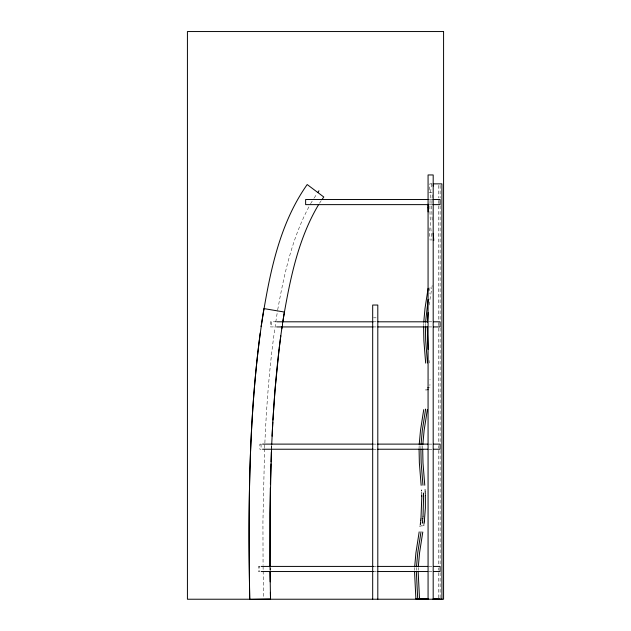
<?xml version="1.0" encoding="UTF-8"?>
<svg xmlns="http://www.w3.org/2000/svg" width="631" height="631" viewBox="0 0 631 631"><rect width="100%" height="100%" fill="white"/><g stroke="black" fill="none" stroke-linecap="round" stroke-linejoin="round"><path stroke-width="0.47" stroke-dasharray="3.15 2.37" d="M430.019 379.909L430.019 379.444M414.551 570.25L414.63 567.939M419.079 447.994L419.158 445.691M416.365 570.25L416.436 567.939M420.893 447.994L420.972 445.691M418.179 570.25L418.25 567.939M422.707 447.994L422.778 445.691M423.614 325.738L423.693 323.435M425.42 325.738L425.499 323.435M429.956 384.176L429.94 384.634M271.622 447.9L271.693 445.943M429.916 385.446L429.9 385.904M271.535 448.27L271.653 445.407M264.586 448.759L262.93 521.671L263.072 565.321M264.634 447.789L264.823 443.893M264.87 442.915C266.803 398.697 270.391 354.488 277.553 310.791M429.837 387.284L429.814 387.75M432.235 194.861L431.707 207.757L432.235 221.781M429.08 190.041L429.853 183.858L433.481 183.858M431.667 183.858C428.686 202.622 430.066 221.702 431.975 240.498M429.08 305.081L431.896 287.381M282.175 326.085L282.57 323.458L282.27 325.438M282.278 326.211L282.704 323.38M432.18 285.551L432.109 286.009M432.069 286.237L431.998 286.695M430.066 287.491L429.088 293.549M277.695 309.845C284.25 273.72 292.232 237.011 310.136 204.586M310.57 203.758L313.591 198.868M319.475 203.277L321.629 200.051M314.128 198.063L316.817 194.017M428.922 192.763L432.338 192.763M429.214 199.499L432.259 199.499M429.214 204.625L432.259 204.625M373.536 317.811L376.1 317.811M276.481 321.802L270.423 321.802L270.423 326.929L276.481 326.929M374.073 321.802L376.194 321.802M428.63 321.802L432.456 321.802M374.073 326.929L376.194 326.929M428.63 326.929L432.456 326.929M261.139 444.114L259.877 444.114L259.877 449.233L261.139 449.233M374.065 444.114L376.171 444.114M428.851 444.114L432.606 444.114M374.065 449.233L376.171 449.233M428.851 449.233L432.606 449.233M373.418 566.417L376.36 566.417M428.764 566.417L432.543 566.417M373.418 571.536L376.36 571.536M428.764 571.536L432.543 571.536M429.08 227.823L430.145 240.261M429.08 360.427L429.285 362.983M263.088 566.283L263.143 570.164M263.159 571.134L263.561 598.259M270.013 568.003L270.029 569.903M270.013 568.215L270.029 570.172M270.289 567.655L270.313 570.59M440.115 185.356L440.115 197.953M440.115 205.816L440.115 320.232M440.115 328.088L440.115 443.317M440.115 450.368L440.115 565.479M440.115 572.648L440.115 597.841M438.3 185.356L438.3 197.953M438.3 200.382L438.3 203.505M438.3 205.816L438.3 320.232M438.3 322.544L438.3 325.777M438.3 328.088L438.3 443.317M438.3 445.628L438.3 448.057M438.3 450.368L438.3 565.479M438.3 567.908L438.3 570.219M438.3 572.648L438.3 597.841M271.551 321.802L271.551 326.929M261.076 444.114L261.076 449.233M259.712 566.417L258.434 566.417L258.434 571.536L259.712 571.536L259.649 566.417"/><path stroke-width="0.95" d="M428.086 207.757L428.126 204.184M270.305 487.913L269.997 567.237M414.528 571.402L415.892 598.772L428.559 599.032M416.342 571.402L417.706 598.772M418.148 571.402L419.52 598.772L428.283 598.953M419.063 448.917L419.363 462.917L421.153 485.349M420.869 448.917L421.169 462.917L422.959 485.239M422.683 448.917L422.983 462.917L424.773 485.239M423.59 326.55L423.882 340.669L425.673 363.101M425.404 326.55L425.688 340.669L427.479 362.983M427.219 326.55L428.126 349.377M270.391 484.04L270.951 463.864M271.022 461.9L271.362 452.08M271.527 448.665L269.926 512.782L269.997 567.048M271.693 444.823L272.813 422.1M414.67 566.906L415.939 552.788L419.181 531.886M416.484 566.906L417.769 552.677L421.011 531.767M418.298 566.906L419.56 552.788L422.786 531.996M419.213 444.539L420.498 430.421L423.724 409.629M421.019 444.539L422.305 430.421L425.539 409.629M422.833 444.539L424.119 430.421L427.353 409.629M423.748 322.173L425.01 308.401L428.126 288.296M425.562 322.173L428.141 299.37M427.368 322.173L428.126 312.637M428.015 387.513L427.992 387.978M272.064 436.187C273.901 399.462 276.804 362.762 282.136 326.369M427.913 389.359L427.881 389.816M272.923 420.136L275.013 390.108L279.147 348.667M426.083 389.587L426.059 390.045M423.038 516.087L423.598 496.605M423.015 516.324L422.809 518.382M420.964 518.729L421.792 496.842M422.786 518.611L422.352 522.397M420.94 518.958L420.838 519.873M420.814 520.102L420.751 520.678M424.426 520.22L425.373 507.923L425.381 495.682M424.395 520.449L424.347 520.906M420.719 520.906L420.672 521.364M424.316 521.135L424.261 521.592M424.237 521.821L424.119 522.736M420.569 522.168L420.459 523.083M422.328 522.626L422.242 523.312M260.209 333.034C248.685 421.303 248.141 510.582 249.734 599.45L270.502 599.008L270.052 571.804M279.265 347.752L280.795 335.826M424.095 522.965L424.008 523.651M433.189 186.035L433.481 183.858L441.921 183.858L441.921 599.229L433.158 599.048M420.427 523.312L420.349 523.88M420.325 524.109L420.246 524.684M423.866 524.684L423.756 525.481M421.95 525.481L421.887 525.938M420.072 525.938L420.009 526.396M261.108 326.629C268.98 277.577 277.924 225.977 307.194 184.544L323.806 197.006L322.055 199.412M281.789 328.704L282.049 326.953M282.838 321.747L283.5 317.456M425.625 409.062L425.554 409.519M282.727 322.567L284.392 312.045L263.916 308.598C248.496 404.676 248.157 502.394 249.734 599.45M283.642 316.62C290.315 278.105 298.337 238.573 318.616 204.61M317.89 192.392L318.963 190.775M428.323 199.499L305.633 199.499L305.633 204.625L428.323 204.625M432.834 199.499L440.115 199.499L440.115 204.625L432.834 204.625M276.859 321.802L373.347 321.802M377.93 321.802L427.7 321.802M433.41 321.802L440.115 321.802L440.115 326.929L433.41 326.929M276.859 326.929L373.347 326.929M377.93 326.929L427.7 326.929M262.567 444.114L373.221 444.114M377.701 444.114L427.913 444.114M433.544 444.114L440.115 444.114L440.115 449.233L433.544 449.233M262.567 449.233L373.221 449.233M377.701 449.233L427.913 449.233M261.147 566.417L373.536 566.417M377.346 566.417L427.818 566.417M433.489 566.417L440.115 566.417L440.115 571.536L433.489 571.536M261.147 571.536L373.536 571.536M377.346 571.536L427.818 571.536M415.892 598.772L419.52 598.772M433.292 599.087L440.115 599.111M433.182 233.289L433.773 240.379M425.081 489.648L425.113 490.113M421.484 490.113L421.532 490.926M425.16 490.926L425.191 491.51M425.223 492.085L425.255 492.669M421.626 492.669L421.666 493.363M423.456 493.016L423.488 493.71M425.286 493.363L425.318 494.176M423.504 493.939L423.535 494.87M421.721 494.633L421.737 495.098M425.357 494.988L425.373 495.445M423.551 495.098L423.59 496.376M421.745 495.335L421.76 495.792M421.768 496.029L421.784 496.605M428.133 211.921L428.086 207.875M270.186 581.837L270.044 571.15M270.376 592.328L270.502 599.008M433.189 599.229L433.189 174.953L428.07 174.953L428.07 599.229M377.803 599.229L377.803 305.033L372.684 305.033L372.684 599.229M443.577 31.55L187.423 31.55L187.423 599.229L443.577 599.229L443.577 31.55"/></g></svg>
